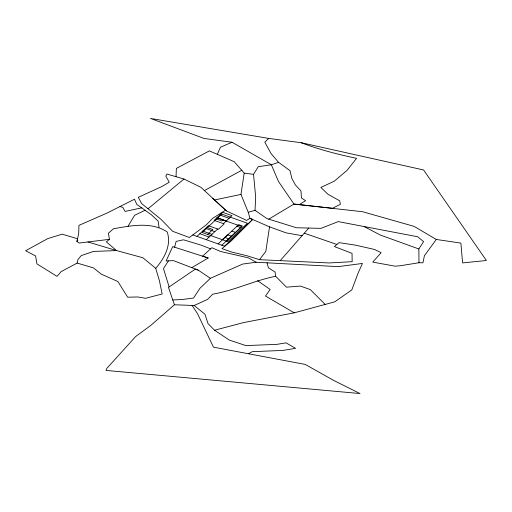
<?xml version="1.0" encoding="UTF-8"?>
<svg xmlns="http://www.w3.org/2000/svg" width="512" height="512" viewBox="0 0 512 512"><rect width="100%" height="100%" fill="white"/><g stroke="black" fill="none" stroke-linecap="round" stroke-linejoin="round"><path stroke-width="0.77" d="M176.032 176.717L166.925 174.029L165.805 176.096L169.248 182.24L161.549 186.682L138.285 197.318L141.632 203.571L160.845 219.187L172.646 231.29L189.382 237.498L206.547 224.64L212.595 218.374L225.606 210.125L200.883 187.302L184 179.014L176.032 176.717L176.365 168.416L209.376 150.893L234.253 161.715L244.192 173.126L240.96 194.413L248.25 212.282L249.958 218.304L252.627 219.482L231.302 240.851L221.99 248.608L231.75 252.07L246.816 255.712L259.546 259.686L329.146 262.95L352.166 261.69L352.038 253.357L334.413 246.566L339.021 242.637L355.418 245.139L374.47 249.446L381.152 252.678L372.755 262.106L395.117 266.176L400.058 265.779L418.995 262.739L422.957 262.803L424.39 255.782L436.275 239.456L460.883 243.098L462.598 262.931L486.4 260.493L423.565 169.958L301.133 142.701L268.723 138.419L150.522 118.445L203.981 138.445L232.019 142.246L271.373 164.762L278.419 181.402L293.971 204.064L362.605 211.731L414.112 226.387L436.275 239.456M255.027 210.298L255.68 197.043L253.542 174.33L258.24 166.707L271.373 164.762L278.566 162.323L290.003 170.656L291.859 178.438L295.347 184.877L300.992 190.938L301.453 198.035L305.6 200.672L299.309 204.646L293.971 204.064L268.774 219.149L266.758 218.483L255.027 210.298L248.25 212.282M225.274 210.336L246.624 220.435L249.958 218.304L269.536 226.854L265.818 251.36L259.546 259.686M174.598 247.2L176.128 241.414L183.462 239.802L201.043 245.107L210.586 248.87M77.114 263.085L77.965 259.539L81.286 255.571L93.549 251.424L116.57 250.579L142.842 257.734L155.725 268.326L159.366 280.512L162.157 293.978L145.619 298.298L137.638 296.954L127.686 297.216L117.894 281.549L101.267 274.118L93.395 267.866L77.114 263.085L61.133 271.622L57.024 276.378L36.934 263.872L35.59 255.955L25.6 250.758L47.776 238.598L62.24 234.163L77.645 238.81L76.928 241.51L79.155 243.034L109.478 239.334L108.371 233.261L113.478 228.762C130.906 225.67 151.475 221.434 167.181 231.936C171.776 244.941 164.198 258.682 155.725 268.326M76.928 241.517L78.707 233.466L78.944 225.37L106.758 213.197L134.49 199.232L136.781 204.41L151.232 214.65L158.138 221.088L159.059 227.366M217.395 154.17L220.461 147.213L232.019 142.246M168.435 260.87L163.475 268.627L169.133 286.931M128.083 226.208L134.566 215.315L145.242 210.202M418.995 262.739L418.861 248.966L423.578 241.619L417.651 236.749L338.221 221.613L320.954 228.358L296.365 227.75L268.774 219.149M280.346 260.506L308.781 228.051M210.394 278.304L199.936 288.294L193.536 298.061L182.298 299.507L172.762 299.942L168.467 287.386L195.462 269.05L198.202 270.118L210.394 278.304L242.714 264.045L256.166 262.234L338.246 266.637L362.458 263.437L358.278 272.704L351.763 289.971L334.682 301.856L294.214 312.832L243.334 322.637L214.541 330.246L208.019 323.603L204.941 314.189L194.157 305.504L174.451 304.768L150.618 325.542L135.59 336.589L106.784 368.448L105.997 370.419L360.026 393.555L333.568 380.365L305.254 364.429L213.466 347.174L197.523 313.683L192.051 305.427M226.451 241.165L241.798 226.579L217.664 217.99M252.627 219.482L224.531 246.189L192.832 234.918M268.723 138.419L264.787 142.138L271.13 153.69L278.566 162.323M196.998 236.397L208.416 225.702L218.419 229.261L224.128 223.91L214.118 220.352L222.682 212.333L231.942 215.629L223.386 223.648M207.552 234.445L212.806 229.517L207.411 227.597M223.059 219.91L221.939 220.96L216.544 219.04M206.259 239.693L217.677 228.998M222.374 239.712L227.629 234.79L231.654 236.224M237.882 225.184L236.762 226.234L240.691 227.635M218.118 243.91L238.662 224.659L242.368 225.978L221.824 245.229M148.045 208.781L184 179.014M109.478 239.334L106.342 241.894L116.57 250.579L87.93 241.958M191.853 267.635L208.205 257.978L172.71 246.598L166.112 260.979L173.453 260.627L198.202 270.118M248.544 353.766L252.269 351.674L282.867 350.432L295.558 348.32L286.035 342.842L277.03 344.346L245.901 345.6L229.312 340.07L214.541 330.246M204.384 190.592L241.984 170.157M194.157 305.504L207.565 299.392L212.717 294.17C234.394 290.438 254.189 280.57 275.654 276.256L286.47 287.168L300.403 286.074L310.342 289.606L325.382 304.634M142.035 207.789L125.082 211.411L122.803 207.379L119.994 206.534M212.653 198.355L214.464 199.987L240.96 194.413M299.309 204.646L332.486 208.275L340.39 204.314L339.712 200.838L327.853 194.182L320.87 187.43L334.195 181.235L346.97 170.445L356.57 158.336C337.779 154.381 319.078 149.581 301.133 142.701M244.192 173.126L253.542 174.33M302.234 235.744L286.061 232.845L269.536 226.854M208.205 257.978L202.579 256.173L211.866 247.706L220.474 251.45L248.429 257.869L256.166 262.234M304.442 233.248L336.909 244.467M219.827 215.008L229.088 218.304M216.973 217.677L226.24 220.973M231.814 231.078L235.52 232.397M205.562 228.378L214.822 231.667M224.966 237.491L228.672 238.81M202.707 231.046L211.968 234.342M199.853 233.722L209.114 237.018M418.861 248.966L380.448 235.098L364.32 226.662M294.214 312.832L265.472 296.045L270.157 289.478L257.562 280.64M214.464 199.987L226.406 210.874M172.762 299.942L174.451 304.768M267.046 262.694L268.326 267.706L275.053 272.032L275.654 276.256M221.798 214.118L202.157 232.525L227.77 241.632L247.411 223.232L221.798 214.118"/></g></svg>
